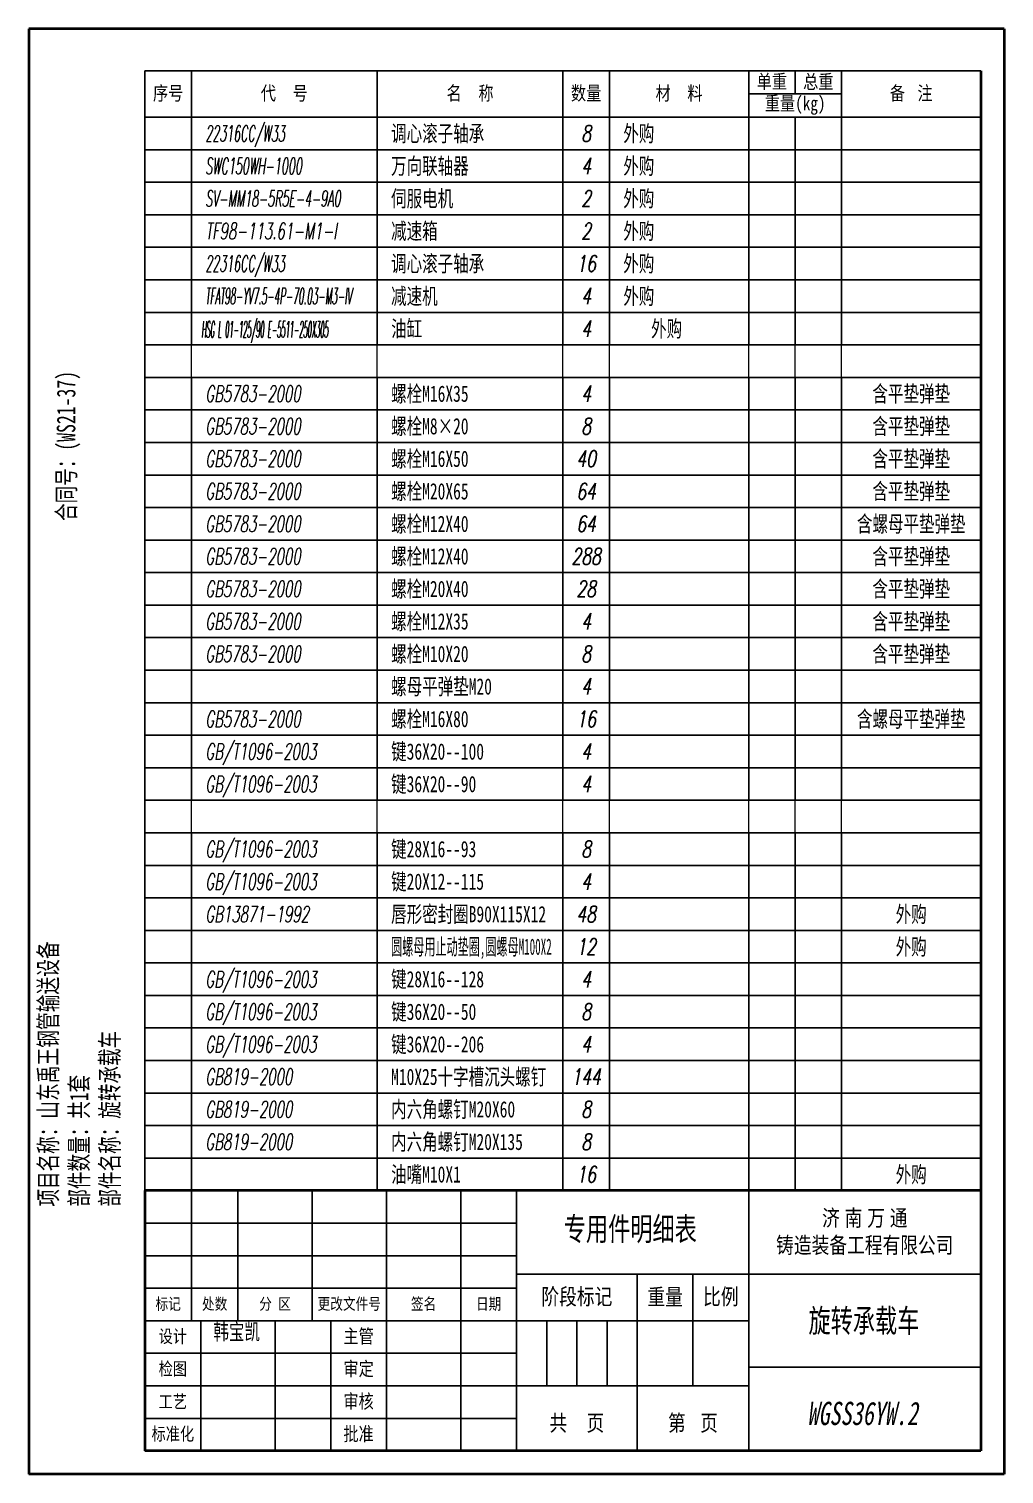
# Model space of a CAD drawing. Header units: millimetres. Extents: x 41246 to 234964, y -165638 to 36614.
# Drawn here: x 138994 to 144244, y -118121 to -110346 of the extents above; entities that cross this region are included whole.
import ezdxf
from ezdxf.enums import TextEntityAlignment as Align

# ---------------------------------------------------------------- set-up
doc = ezdxf.new("R2010")
doc.units = ezdxf.units.MM
for name, color, linetype, lineweight in [('S', 7, 'Continuous', 35), ('T', 3, 'Continuous', 20), ('粗实线', 7, 'Continuous', 40)]:
    doc.layers.add(name, color=color, linetype=linetype, lineweight=lineweight)
doc.layers.add('标注层', color=3, linetype='Continuous')
doc.layers.add('细实线', color=4, linetype='Continuous')
doc.styles.get("Standard").update_dxf_attribs({"font": '', "width": 0.8})
doc.styles.add('文字', font='', dxfattribs={"width": 0.7})
doc.styles.add('标注', font='italic.shx', dxfattribs={"width": 0.7, "bigfont": 'AllInOneBig.shx'})
doc.styles.get('Standard').set_extended_font_data('SimSun')
doc.styles.get('文字').set_extended_font_data('SimSun')

# ---------------------------------------------------------------- blocks, each defined once
blk = doc.blocks.new('明细表头')
for p, q in [((0, 10), (180, 10)), ((0, 10), (0, 0)), ((10, 10), (10, 0)), ((50, 0), (50, 10)), ((90, 0), (90, 10)), ((100, 0), (100, 10)), ((130, 0), (130, 10)), ((140, 5), (140, 10)), ((150, 0), (150, 10)), ((180, 10), (180, 0)), ((130, 5), (150, 5)), ((0, 0), (180, 0))]:
    blk.add_line(p, q)
at = {"char_height": 3, "attachment_point": 5}
for s, insert in [('{\\f\uffbfﾬￌﾣﾤ_GB2312|b0|i0|c134|p49;单重}', (135, 7.5)), ('{\\f\uffbfﾬￌﾣﾤ_GB2312|b0|i0|c134|p49;总重}', (145, 7.5)), ('{\\f\uffbfﾬￌﾣﾤ_GB2312|b0|i0|c134|p49;序号}', (5, 5)), ('{\\f\uffbfﾬￌﾣﾤ_GB2312|b0|i0|c134|p49;代    号}', (30, 5)), ('{\\f\uffbfﾬￌﾣﾤ_GB2312|b0|i0|c134|p49;名    称}', (70, 5)), ('{\\f\uffbfﾬￌﾣﾤ_GB2312|b0|i0|c134|p49;数量}', (95, 5)), ('{\\f\uffbfﾬￌﾣﾤ_GB2312|b0|i0|c134|p49;材    料}', (115, 5)), ('{\\f\uffbfﾬￌﾣﾤ_GB2312|b0|i0|c134|p49;备   注}', (165, 5)), ('{\\f\uffbfﾬￌﾣﾤ_GB2312|b0|i0|c134|p49;重量}(kg)', (140, 2.5))]:
    blk.add_mtext(s, dxfattribs=dict(at, insert=insert))
blk = doc.blocks.new('图栏')
at = {"layer": '粗实线'}
for p, q in [((0, 56), (-180, 56)), ((-180, 56), (-180, 0))]:
    blk.add_line(p, q, dxfattribs=at)
at = {"layer": '细实线'}
for p, q in [((-170, 56), (-170, 28)), ((-160, 56), (-160, 28)), ((-144, 56), (-144, 28)), ((-128, 56), (-128, 0)), ((-112, 0), (-112, 56)), ((-100, 56), (-100, 0)), ((-50, 0), (-50, 56)), ((-180, 49), (-100, 49)), ((-180, 42), (-100, 42)), ((-100, 38), (-50, 38)), ((-74, 38), (-74, 0)), ((-62, 38), (-62, 14)), ((-50, 38), (0, 38)), ((-180, 35), (-100, 35)), ((-180, 28), (-100, 28)), ((-168, 0), (-168, 28)), ((-152, 28), (-152, 0)), ((-140, 0), (-140, 28)), ((-50, 28), (-100, 28)), ((-93.5, 28), (-93.5, 14)), ((-87, 28), (-87, 14)), ((-80.5, 28), (-80.5, 14)), ((-180, 21), (-100, 21)), ((0, 18), (-50, 18)), ((-180, 14), (-100, 14)), ((-50, 14), (-100, 14)), ((-180, 7), (-100, 7)), ((-50, 0), (-50, 9))]:
    blk.add_line(p, q, dxfattribs=at)
at = {"insert": (-165.27, 27.41), "char_height": 3.5, "width": 10.6759, "attachment_point": 1, "style": '文字'}
blk.add_mtext('韩宝凯', dxfattribs=at)
at = {"layer": '细实线', "attachment_point": 5}
for s, insert, char_height, width in [('{\\f\uffbfﾬￌﾣﾤ_GB2312|b0|i0|c134|p49;济 南 万 通\\P铸造装备工程有限公司}', (-25, 47), 3.5, 50), ('{\\f\uffbfﾬￌﾣﾤ_GB2312|b0|i0|c134|p49;阶段标记}', (-87, 33), 3.5, 26), ('{\\f\uffbfﾬￌﾣﾤ_GB2312|b0|i0|c134|p49;重量}', (-68, 33), 3.5, 12), ('比例', (-56, 33), 3.5, 12), ('{\\f\uffbfﾬￌﾣﾤ_GB2312|b0|i0|c134|p49;标记}', (-175, 31.5), 2.5, 15), ('处数', (-165, 31.5), 2.5, 15), ('分 区', (-152, 31.5), 2.5, 15), ('{\\f\uffbfﾬￌﾣﾤ_GB2312|b0|i0|c134|p49;签名}', (-120, 31.5), 2.5, 15), ('{\\f\uffbfﾬￌﾣﾤ_GB2312|b0|i0|c134|p49;日期}', (-106, 31.5), 2.5, 15), ('{\\f\uffbfﾬￌﾣﾤ_GB2312|b0|i0|c134|p49;设计}', (-174, 24.5), 2.8, 10), ('{\\f\uffbfﾬￌﾣﾤ_GB2312|b0|i0|c134|p49;主管}', (-134, 24.5), 3, 10), ('{\\f\uffbfﾬￌﾣﾤ_GB2312|b0|i0|c134|p49;检图}', (-174, 17.5), 2.8, 10), ('{\\f\uffbfﾬￌﾣﾤ_GB2312|b0|i0|c134|p49;审定}', (-134, 17.5), 3, 10), ('{\\f\uffbfﾬￌﾣﾤ_GB2312|b0|i0|c134|p49;审核}', (-134, 10.5), 3, 10), ('{\\f\uffbfﾬￌﾣﾤ_GB2312|b0|i0|c134|p49;工艺}', (-174, 10.5), 2.8, 10), ('{\\f\uffbfﾬￌﾣﾤ_GB2312|b0|i0|c134|p49;共    页}', (-87, 5.82), 3.5, 26), ('{\\f\uffbfﾬￌﾣﾤ_GB2312|b0|i0|c134|p49;第   页}', (-62, 5.82), 3.5, 24), ('{\\fￋￎￌﾣﾤ|b0|i0|c134|p2;标准化}', (-174, 3.5), 2.8, 10), ('{\\f\uffbfﾬￌﾣﾤ_GB2312|b0|i0|c134|p49;批准}', (-134, 3.5), 3, 10)]:
    blk.add_mtext(s, dxfattribs=dict(at, insert=insert, char_height=char_height, width=width))
at = {"layer": '细实线', "insert": (-136, 31.5), "char_height": 2.5, "width": 15, "attachment_point": 5, "line_spacing_factor": 0.8}
blk.add_mtext('{\\fￋￎￌﾣﾤ|b0|i0|c134|p2;更改文件号}', dxfattribs=at)
at = {"layer": '细实线', "width": 0.8, "flags": 8}
for tag, height, p in [('Q', 5, (-75.13, 47.19)), ('名称', 5, (-25.19, 28)), ('姓名', 3, (-159.93, 24.36)), ('DATA', 3, (-146.06, 24.09)), ('KG', 3.5, (-68.19, 21.34)), ('Y', 3.5, (-55.74, 20.78)), ('姓名', 3, (-159.93, 17.36)), ('DATA', 3, (-146.06, 17.09)), ('姓名', 3, (-119.93, 10.36)), ('DATA', 3, (-106.06, 10.09)), ('N', 7, (-25.47, 8.06)), ('Z', 3.5, (-87.28, 5.59)), ('X', 3.5, (-62.27, 5.8)), ('姓名', 3, (-119.93, 3.36)), ('DATA', 3, (-106.06, 3.09))]:
    blk.add_attdef(tag, text='', height=height, dxfattribs=at).set_placement(p, align=Align.MIDDLE_CENTER)
blk = doc.blocks.new('明细表')
for p, q in [((0, 7), (180, 7)), ((0, 0), (0, 7)), ((10, 0), (10, 7)), ((50, 0), (50, 7)), ((90, 0), (90, 7)), ((100, 0), (100, 7)), ((130, 0), (130, 7)), ((140, 0), (140, 7)), ((150, 0), (150, 7)), ((180, 0), (180, 7)), ((0, 0), (180, 0))]:
    blk.add_line(p, q)
at = {"width": 0.7, "flags": 8}
for tag, style, p in [('1', '标注', (5, 3.5)), ('4', '标注', (95, 3.5)), ('6', '标注', (135, 3.5)), ('7', '标注', (145, 3.5)), ('8', '文字', (165, 3.5))]:
    blk.add_attdef(tag, text='', height=3.5, dxfattribs=dict(at, style=style)).set_placement(p, align=Align.MIDDLE_CENTER)
at = {"color": 141, "flags": 8}
for tag, style, width, p in [('2', '标注', 0.6, (13, 3.5)), ('3', '文字', 0.7, (53, 3.5)), ('5', '标注', 0.7, (103, 3.5))]:
    blk.add_attdef(tag, text='', height=3.5, dxfattribs=dict(at, style=style, width=width)).set_placement(p, align=Align.MIDDLE_LEFT)

msp = doc.modelspace()

# ---------------------------------------------------------------- linework, layer by layer
at = {"layer": 'S'}
msp.add_line((144119.5, -114496.2), (144119.5, -115546.2), dxfattribs=at)
at = {"layer": '标注层'}
for p, q in [((139619.5, -116596.2), (139619.5, -110821.2)), ((144119.5, -116421.2), (144119.5, -115896.2))]:
    msp.add_line(p, q, dxfattribs=at)
at = {"layer": '粗实线'}
for p, q in [((144244.5, -110346.2), (138994.5, -110346.2)), ((138994.5, -110346.2), (138994.5, -118121.2)), ((144244.5, -110346.2), (144244.5, -118121.2)), ((144244.5, -110346.2), (144244.5, -118121.2)), ((144244.5, -110346.2), (144244.5, -118121.2)), ((144119.5, -110571.2), (144119.5, -117996.2)), ((144119.5, -117996.2), (139619.5, -117996.2)), ((144244.5, -118121.2), (138994.5, -118121.2))]:
    msp.add_line(p, q, dxfattribs=at)
at = {"layer": '细实线'}
for p, q in [((139619.5, -114496.2), (139619.5, -115021.2)), ((139619.5, -114496.2), (139619.5, -115021.2)), ((139619.5, -115196.2), (139619.5, -115546.2)), ((139619.5, -115196.2), (139619.5, -115546.2)), ((139619.5, -115896.2), (139619.5, -116421.2)), ((139619.5, -115896.2), (139619.5, -116421.2))]:
    msp.add_line(p, q, dxfattribs=at)

# ---------------------------------------------------------------- block references
at = {"layer": 'T', "lineweight": -3, "xscale": 25, "yscale": 25, "zscale": 25}
for p in [(139619.5, -112221.2), (139619.5, -114671.2)]:
    msp.add_blockref('明细表', p, dxfattribs=at)
at = {"layer": '标注层', "xscale": 25, "yscale": 25, "zscale": 25}
msp.add_blockref('明细表头', (139619.5, -110821.2), dxfattribs=at)
at = {"layer": '标注层'}
ref = msp.add_blockref('明细表', (139619.5, -110996.2), dxfattribs=dict(at, xscale=25, yscale=25, zscale=25))
ref.add_attrib('2', '22316CC/W33', dxfattribs={"layer": '0', "color": 141, "height": 87.5, "style": '标注', "width": 0.5, "flags": 8}).set_placement((139944.5, -110908.7), align=Align.MIDDLE_LEFT)
ref.add_attrib('3', '调心滚子轴承', dxfattribs={"layer": '0', "color": 141, "height": 87.5, "style": '文字', "width": 0.7, "flags": 8}).set_placement((140944.5, -110908.7), align=Align.MIDDLE_LEFT)
ref.add_attrib('4', '8', dxfattribs={"layer": '0', "height": 87.5, "style": '标注', "width": 0.7, "flags": 8}).set_placement((141994.5, -110908.7), align=Align.MIDDLE_CENTER)
ref.add_attrib('5', '外购', dxfattribs={"layer": '0', "color": 141, "height": 87.5, "style": '文字', "width": 0.7, "flags": 8}).set_placement((142194.5, -110908.7), align=Align.MIDDLE_LEFT)
ref = msp.add_blockref('明细表', (139619.5, -111171.2), dxfattribs=dict(at, xscale=25, yscale=25, zscale=25))
ref.add_attrib('2', 'SWC150WH-1000', dxfattribs={"layer": '0', "color": 141, "height": 87.5, "style": '标注', "width": 0.5, "flags": 8}).set_placement((139944.5, -111083.7), align=Align.MIDDLE_LEFT)
ref.add_attrib('3', '万向联轴器', dxfattribs={"layer": '0', "color": 141, "height": 87.5, "style": '文字', "width": 0.7, "flags": 8}).set_placement((140944.5, -111083.7), align=Align.MIDDLE_LEFT)
ref.add_attrib('4', '4', dxfattribs={"layer": '0', "height": 87.5, "style": '标注', "width": 0.7, "flags": 8}).set_placement((141994.5, -111083.7), align=Align.MIDDLE_CENTER)
ref.add_attrib('5', '外购', dxfattribs={"layer": '0', "color": 141, "height": 87.5, "style": '文字', "width": 0.7, "flags": 8}).set_placement((142194.5, -111083.7), align=Align.MIDDLE_LEFT)
ref = msp.add_blockref('明细表', (139619.5, -111346.2), dxfattribs=dict(at, xscale=25, yscale=25, zscale=25))
ref.add_attrib('2', 'SV-MM18-5R5E-4-9A0', dxfattribs={"layer": '0', "color": 141, "height": 87.5, "style": '标注', "width": 0.5, "flags": 8}).set_placement((139944.5, -111258.7), align=Align.MIDDLE_LEFT)
ref.add_attrib('3', '伺服电机', dxfattribs={"layer": '0', "color": 141, "height": 87.5, "style": '文字', "width": 0.7, "flags": 8}).set_placement((140944.5, -111258.7), align=Align.MIDDLE_LEFT)
ref.add_attrib('4', '2', dxfattribs={"layer": '0', "height": 87.5, "style": '标注', "width": 0.7, "flags": 8}).set_placement((141994.5, -111258.7), align=Align.MIDDLE_CENTER)
ref.add_attrib('5', '外购', dxfattribs={"layer": '0', "color": 141, "height": 87.5, "style": '文字', "width": 0.7, "flags": 8}).set_placement((142194.5, -111258.7), align=Align.MIDDLE_LEFT)
ref = msp.add_blockref('明细表', (139619.5, -111521.2), dxfattribs=dict(at, xscale=25, yscale=25, zscale=25))
ref.add_attrib('2', 'TF98-113.61-M1-I', dxfattribs={"layer": '0', "color": 141, "height": 87.5, "style": '标注', "width": 0.6, "flags": 8}).set_placement((139944.5, -111433.7), align=Align.MIDDLE_LEFT)
ref.add_attrib('3', '减速箱', dxfattribs={"layer": '0', "color": 141, "height": 87.5, "style": '文字', "width": 0.7, "flags": 8}).set_placement((140944.5, -111433.7), align=Align.MIDDLE_LEFT)
ref.add_attrib('4', '2', dxfattribs={"layer": '0', "height": 87.5, "style": '标注', "width": 0.7, "flags": 8}).set_placement((141994.5, -111433.7), align=Align.MIDDLE_CENTER)
ref.add_attrib('5', '外购', dxfattribs={"layer": '0', "color": 141, "height": 87.5, "style": '文字', "width": 0.7, "flags": 8}).set_placement((142194.5, -111433.7), align=Align.MIDDLE_LEFT)
ref = msp.add_blockref('明细表', (139619.5, -111696.2), dxfattribs=dict(at, xscale=25, yscale=25, zscale=25))
ref.add_attrib('2', '22316CC/W33', dxfattribs={"layer": '0', "color": 141, "height": 87.5, "style": '标注', "width": 0.5, "flags": 8}).set_placement((139944.5, -111608.7), align=Align.MIDDLE_LEFT)
ref.add_attrib('3', '调心滚子轴承', dxfattribs={"layer": '0', "color": 141, "height": 87.5, "style": '文字', "width": 0.7, "flags": 8}).set_placement((140944.5, -111608.7), align=Align.MIDDLE_LEFT)
ref.add_attrib('4', '16', dxfattribs={"layer": '0', "height": 87.5, "style": '标注', "width": 0.7, "flags": 8}).set_placement((141994.5, -111608.7), align=Align.MIDDLE_CENTER)
ref.add_attrib('5', '外购', dxfattribs={"layer": '0', "color": 141, "height": 87.5, "style": '文字', "width": 0.7, "flags": 8}).set_placement((142194.5, -111608.7), align=Align.MIDDLE_LEFT)
ref = msp.add_blockref('明细表', (139619.5, -111871.2), dxfattribs=dict(at, xscale=25, yscale=25, zscale=25))
ref.add_attrib('2', 'TFAT98-YV7.5-4P-70.03-M3-IV', dxfattribs={"layer": '0', "color": 141, "height": 87.5, "style": '标注', "width": 0.4, "flags": 8}).set_placement((139944.5, -111783.7), align=Align.MIDDLE_LEFT)
ref.add_attrib('3', '减速机', dxfattribs={"layer": '0', "color": 141, "height": 87.5, "style": '文字', "width": 0.7, "flags": 8}).set_placement((140944.5, -111783.7), align=Align.MIDDLE_LEFT)
ref.add_attrib('4', '4', dxfattribs={"layer": '0', "height": 87.5, "style": '标注', "width": 0.7, "flags": 8}).set_placement((141994.5, -111783.7), align=Align.MIDDLE_CENTER)
ref.add_attrib('5', '外购', dxfattribs={"layer": '0', "color": 141, "height": 87.5, "style": '文字', "width": 0.7, "flags": 8}).set_placement((142194.5, -111783.7), align=Align.MIDDLE_LEFT)
at = {"layer": '标注层', "xscale": 25, "yscale": 25, "zscale": 25}
for p, values in [((139619.5, -112396.2), {'2': 'GB5783-2000', '3': '螺栓M16X35', '4': '4', '8': '含平垫弹垫'}), ((139619.5, -112571.2), {'2': 'GB5783-2000', '3': '螺栓M8×20', '4': '8', '8': '含平垫弹垫'}), ((139619.5, -112746.2), {'2': 'GB5783-2000', '3': '螺栓M16X50', '4': '40', '8': '含平垫弹垫'}), ((139619.5, -112921.2), {'2': 'GB5783-2000', '3': '螺栓M20X65', '4': '64', '8': '含平垫弹垫'}), ((139619.5, -113096.2), {'2': 'GB5783-2000', '3': '螺栓M12X40', '4': '64', '8': '含螺母平垫弹垫'}), ((139619.5, -113271.2), {'2': 'GB5783-2000', '3': '螺栓M12X40', '4': '288', '8': '含平垫弹垫'}), ((139619.5, -113446.2), {'2': 'GB5783-2000', '3': '螺栓M20X40', '4': '28', '8': '含平垫弹垫'}), ((139619.5, -113621.2), {'2': 'GB5783-2000', '3': '螺栓M12X35', '4': '4', '8': '含平垫弹垫'}), ((139619.5, -113796.2), {'2': 'GB5783-2000', '3': '螺栓M10X20', '4': '8', '8': '含平垫弹垫'}), ((139619.5, -113971.2), {'3': '螺母平弹垫M20', '4': '4'}), ((139619.5, -114146.2), {'2': 'GB5783-2000', '3': '螺栓M16X80', '4': '16', '8': '含螺母平垫弹垫'}), ((139619.5, -114321.2), {'2': 'GB/T1096-2003', '3': '键36X20--100', '4': '4'}), ((139619.5, -114496.2), {'2': 'GB/T1096-2003', '3': '键36X20--90', '4': '4'}), ((139619.5, -114846.2), {'2': 'GB/T1096-2003', '3': '键28X16--93', '4': '8'}), ((139619.5, -115021.2), {'2': 'GB/T1096-2003', '3': '键20X12--115', '4': '4'}), ((139619.5, -115196.2), {'2': 'GB13871-1992', '3': '唇形密封圈B90X115X12', '4': '48', '8': '外购'}), ((139619.5, -115546.2), {'2': 'GB/T1096-2003', '3': '键28X16--128', '4': '4'}), ((139619.5, -115721.2), {'2': 'GB/T1096-2003', '3': '键36X20--50', '4': '8'}), ((139619.5, -115896.2), {'2': 'GB/T1096-2003', '3': '键36X20--206', '4': '4'}), ((139619.5, -116071.2), {'2': 'GB819-2000', '3': 'M10X25十字槽沉头螺钉', '4': '144'}), ((139619.5, -116246.2), {'2': 'GB819-2000', '3': '内六角螺钉M20X60', '4': '8'}), ((139619.5, -116421.2), {'2': 'GB819-2000', '3': '内六角螺钉M20X135', '4': '8'}), ((139619.5, -116596.2), {'3': '油嘴M10X1', '4': '16', '8': '外购'})]:
    msp.add_blockref('明细表', p, dxfattribs=at).add_auto_attribs(values)
at = {"layer": '标注层'}
ref = msp.add_blockref('明细表', (139619.5, -115371.2), dxfattribs=dict(at, xscale=25, yscale=25, zscale=25))
ref.add_attrib('3', '圆螺母用止动垫圈,圆螺母M100X2', dxfattribs={"layer": '0', "color": 141, "height": 87.5, "style": '文字', "width": 0.5, "flags": 8}).set_placement((140944.5, -115283.7), align=Align.MIDDLE_LEFT)
ref.add_attrib('4', '12', dxfattribs={"layer": '0', "height": 87.5, "style": '标注', "width": 0.7, "flags": 8}).set_placement((141994.5, -115283.7), align=Align.MIDDLE_CENTER)
ref.add_attrib('8', '外购', dxfattribs={"layer": '0', "height": 87.5, "style": '文字', "width": 0.7, "flags": 8}).set_placement((143744.5, -115283.7), align=Align.MIDDLE_CENTER)
ref = msp.add_blockref('图栏', (144119.5, -117996.2), dxfattribs=dict(at, xscale=25, yscale=25, zscale=25))
ref.add_attrib('名称', '旋转承载车', dxfattribs={"layer": '细实线', "height": 125, "style": '文字', "oblique": 0.17453, "width": 0.7, "flags": 8}).set_placement((143489.6, -117296.2), align=Align.MIDDLE_CENTER)
ref.add_attrib('N', 'WGSS36YW.2', dxfattribs={"layer": '细实线', "height": 125, "style": '文字', "oblique": 10, "width": 0.7, "flags": 8}).set_placement((143482.7, -117794.7), align=Align.MIDDLE_CENTER)
ref.add_attrib('材料', '专用件明细表', dxfattribs={"layer": '细实线', "height": 125, "style": '文字', "oblique": 0.17453, "width": 0.7, "flags": 8}).set_placement((142232.1, -116802.1), align=Align.MIDDLE_CENTER)
at = {"layer": '细实线'}
ref = msp.add_blockref('明细表', (139619.5, -112046.2), dxfattribs=dict(at, xscale=25.00000000000006, yscale=25.00000000000006, zscale=25.00000000000006))
ref.add_attrib('2', 'HSG L 01-125/90 E-5511-250X305', dxfattribs={"layer": '0', "color": 141, "height": 87.5, "style": '标注', "width": 0.3, "flags": 8}).set_placement((139922.6, -111962.9), align=Align.MIDDLE_LEFT)
ref.add_attrib('3', '油缸', dxfattribs={"layer": '0', "color": 141, "height": 87.5, "style": '文字', "width": 0.7, "flags": 8}).set_placement((140944.5, -111958.7), align=Align.MIDDLE_LEFT)
ref.add_attrib('4', '4', dxfattribs={"layer": '0', "height": 87.5, "style": '标注', "width": 0.7, "flags": 8}).set_placement((141994.5, -111958.7), align=Align.MIDDLE_CENTER)
ref.add_attrib('5', '外购', dxfattribs={"layer": '0', "color": 141, "height": 87.5, "style": '文字', "width": 0.7, "flags": 8}).set_placement((142344, -111958.7), align=Align.MIDDLE_LEFT)

# ---------------------------------------------------------------- texts
at = {"layer": '标注层', "char_height": 113.013, "attachment_point": 1, "rotation": 90, "style": '文字'}
for s, insert, width in [('{\\H0.876x;合同号：\\H1.01x;(WS21-37)\\H0.9901x;\u3000}\u3000\u3000\u3000\u3000', (139131.7, -112993.3), 1438.558), ('{\\H0.876x;项目名称：\\H1.01x;山东禹王钢管输送设备}\\P{\\H0.876x;部件数量：共1套\\P部件名称：旋转承载车}', (139048.3, -116682.1), 2468.534)]:
    msp.add_mtext(s, dxfattribs=dict(at, insert=insert, width=width))

doc.saveas('drawing.dxf')
